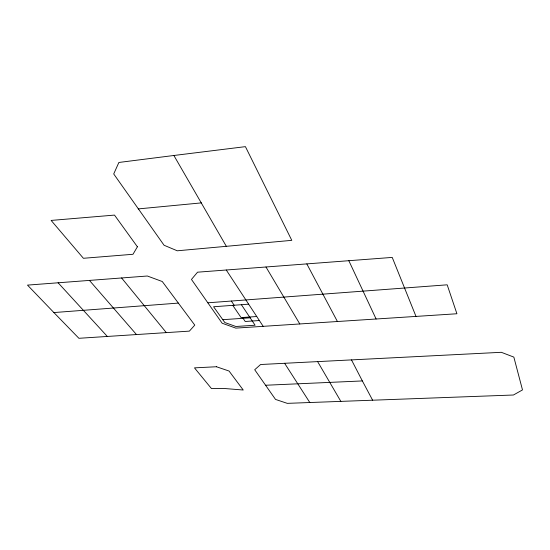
<?xml version="1.0" encoding="UTF-8"?>
<svg xmlns="http://www.w3.org/2000/svg" width="550" height="550" viewBox="0 0 550 550"><rect width="100%" height="100%" fill="white"/><g stroke="black" fill="none" stroke-linecap="round" stroke-linejoin="round"><path stroke-width="0.82" d="M173.882 155.485L118.876 162.463L113.713 173.951L164.065 245.252L177.272 250.8L291.782 240.343L245.417 146.644L173.882 155.485L226.229 246.146M138.194 208.917L201.458 202.881M53.886 312.565L78.898 338.298L189.379 331.127L194.782 325.119L162.271 281.524L147.359 276.011L27.5 285.113L53.886 312.565L178.372 303.091M207.845 302.803L447.191 284.817L456.919 313.754L235.799 328.116L222.145 323.235L191.462 279.434L197.546 272.188L392.232 257.414L415.993 316.408M248.655 304.171L213.586 306.756L224.826 322.534L235.874 326.487L255.09 325.229L241.402 304.707M256.747 316.518L241.099 317.597L232.753 305.346M222.798 319.688L250.147 317.817M259.373 320.533L245.218 321.482L242.509 317.501M317.632 361.611L260.597 364.513L254.712 369.737L275.522 399.424L287.293 403.356L513.425 395.01L522.5 389.922L513.844 357.108L501.325 352.303L317.632 361.611L340.849 401.383M265.581 385.248L362.361 380.937L372.618 400.201M58.107 282.782L107.346 336.462M136.483 334.558L89.437 280.404M121.591 277.956L166.327 332.619M231.344 301.049L234.19 305.243M226.263 270.009L263.182 326.343M309.815 402.531L284.618 363.296M299.791 323.957L265.973 266.998M337.418 321.509L306.824 263.904M351.491 359.899L362.361 380.937M348.837 260.714L376.104 318.993M137.397 246.792L132.997 254.279L83.401 258.287L51.129 220.426L114.496 215.091L137.397 246.792M216.446 366.747L194.48 367.868L211.447 388.554L223.561 388.431L243.231 390.019L229.054 371.037L216.446 366.747"/></g></svg>
